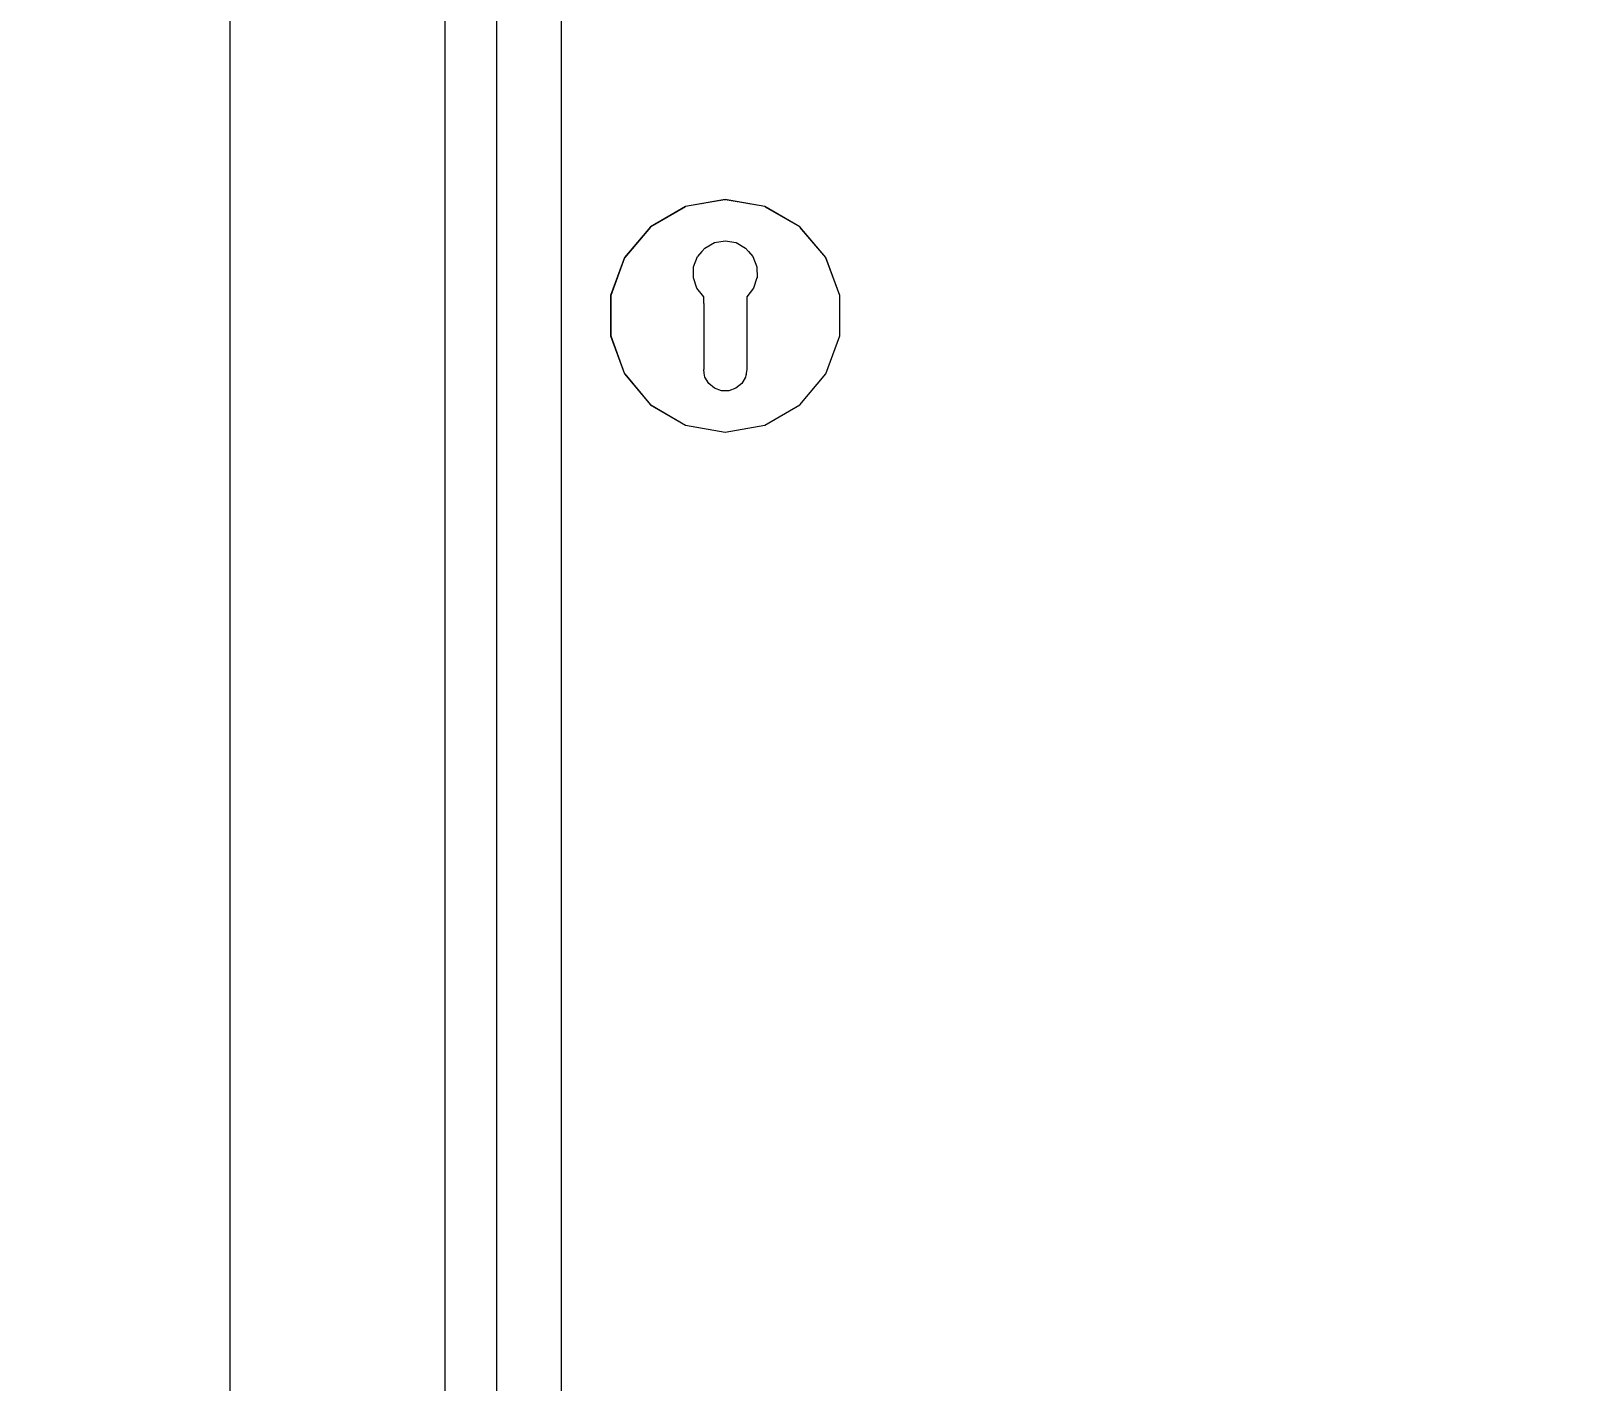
# Model space of a CAD drawing. Header units: millimetres. Extents: x -15634 to 67596, y -3027 to 55843.
# Drawn here: x 11261.2 to 11617.8, y 24448.3 to 24761.8 of the extents above; entities that cross this region are included whole.
import ezdxf

# ---------------------------------------------------------------- set-up
doc = ezdxf.new("R2010")
doc.units = ezdxf.units.MM
doc.header["$MEASUREMENT"] = 0
doc.set_wipeout_variables(frame=1)
doc.linetypes.add('Wipeout_Contour', pattern=[1000, 0, -1000])
doc.layers.add('Dimensioning - General', color=7, linetype='Continuous')
doc.layers.add('Structural - Bearing', color=7, linetype='Continuous')
for name, color, linetype, lineweight, true_color in [('Dimensioning - General_Pen_No__61', 7, 'Continuous', 20, 0x6a6a6a), ('Dimensioning - General_Pen_No__88', 7, 'Continuous', 20, 0xfd4435), ('Structural - Bearing_Pen_No__82', 7, 'Continuous', 20, 0xaaaaaa)]:
    doc.layers.add(name, color=color, linetype=linetype, lineweight=lineweight, true_color=true_color)
doc.styles.add('GENERATED_STYLE_6', font='calibril.ttf')
doc.dimstyles.new('GENERATED_STYLE__3', dxfattribs={"dimtxt": 195.999997, "dimasz": 106.4, "dimexe": 0.18, "dimexo": 0.0625, "dimgap": 0.09, "dimtad": 1, "dimdec": 0, "dimlfac": 0.1, "dimzin": 0, "dimdsep": 46, "dimtxsty": 'GENERATED_STYLE_6', "dimblk": 'ARROWHEAD_2', "dimblk1": 'ARROWHEAD_2', "dimblk2": 'ARROWHEAD_2', "dimcen": 0.09, "dimse1": 1, "dimse2": 1, "dimclrd": 256, "dimclre": 256, "dimclrt": 256, "dimadec": 0, "dimazin": 0, "dimtfac": 1, "dimtdec": 4, "dimtmove": 0, "dimatfit": 3, "dimfxl": 1, "dimtolj": 1, "dimtzin": 0, "dimarcsym": 0})

# ---------------------------------------------------------------- blocks, each defined once
blk = doc.blocks.new('*D51')
at = {"layer": 'Dimensioning - General_Pen_No__61', "color": 251, "linetype": 'Continuous', "lineweight": 20, "true_color": 0x6a6a6a, "transparency": 16777216}
for p, q in [((27454.43, 26436.02), (27594.43, 26355.19)), ((27629.43, 26395.6), (27419.43, 26395.6)), ((27524.43, 23695.6), (27524.43, 26395.6)), ((27454.43, 23736.02), (27594.43, 23655.19)), ((27629.43, 23695.6), (27419.43, 23695.6))]:
    blk.add_line(p, q, dxfattribs=at)
at = {"layer": 'Dimensioning - General_Pen_No__88', "color": 20, "lineweight": 20, "true_color": 0xfd4435, "transparency": 16777216, "char_height": 196, "attachment_point": 7, "rotation": 90, "style": 'GENERATED_STYLE_6'}
for s, insert in [('\\A1;{\\pql;\\fCalibri Light|b0|i0|c0|p34;20}', (27485.23, 26037.36)), ('\\A1;{\\pql;\\fCalibri Light|b0|i0|c0|p34;270}', (27485.23, 24807.27))]:
    blk.add_mtext(s, dxfattribs=dict(at, insert=insert))
blk = doc.blocks.new('ARROWHEAD_2')
at = {"color": 0, "linetype": 'Continuous', "lineweight": 0}
for p, q in [((-0.3781, -0.655), (0.3781, 0.655)), ((0, 0), (-1, 0))]:
    blk.add_line(p, q, dxfattribs=at)
blk = doc.blocks.new('*D99')
at = {"layer": 'Dimensioning - General_Pen_No__61', "color": 251, "linetype": 'Continuous', "lineweight": 20, "true_color": 0x6a6a6a, "transparency": 16777216}
for p, q in [((28004.43, 26436.02), (28144.43, 26355.19)), ((28179.43, 26395.6), (27969.43, 26395.6)), ((28074.43, 23695.6), (28074.43, 26395.6)), ((28004.43, 23736.02), (28144.43, 23655.19)), ((28179.43, 23695.6), (27969.43, 23695.6))]:
    blk.add_line(p, q, dxfattribs=at)
at = {"layer": 'Dimensioning - General_Pen_No__88', "color": 20, "lineweight": 20, "true_color": 0xfd4435, "transparency": 16777216, "char_height": 196, "attachment_point": 7, "rotation": 90, "style": 'GENERATED_STYLE_6'}
for s, insert in [('\\A1;{\\pql;\\fCalibri Light|b0|i0|c0|p34;20}', (28035.23, 26037.36)), ('\\A1;{\\pql;\\fCalibri Light|b0|i0|c0|p34;270}', (28035.23, 24807.27))]:
    blk.add_mtext(s, dxfattribs=dict(at, insert=insert))
blk = doc.blocks.new('*D128')
at = {"layer": 'Dimensioning - General_Pen_No__61', "color": 251, "linetype": 'Continuous', "lineweight": 20, "true_color": 0x6a6a6a, "transparency": 16777216}
for p, q in [((28554.43, 26636.02), (28694.43, 26555.19)), ((28729.43, 26595.6), (28519.43, 26595.6)), ((28624.43, 23695.6), (28624.43, 26595.6)), ((28554.43, 23736.02), (28694.43, 23655.19)), ((28729.43, 23695.6), (28519.43, 23695.6))]:
    blk.add_line(p, q, dxfattribs=at)
at = {"layer": 'Dimensioning - General_Pen_No__88', "color": 20, "lineweight": 20, "true_color": 0xfd4435, "transparency": 16777216, "insert": (28585.23, 24907.27), "char_height": 196, "attachment_point": 7, "rotation": 90, "style": 'GENERATED_STYLE_6'}
blk.add_mtext('\\A1;{\\pql;\\fCalibri Light|b0|i0|c0|p34;290}', dxfattribs=at)
blk = doc.blocks.new('*D147')
at = {"layer": 'Dimensioning - General_Pen_No__61', "color": 251, "linetype": 'Continuous', "lineweight": 20, "true_color": 0x6a6a6a, "transparency": 16777216}
for p, q in [((34964.93, 26436.02), (35104.93, 26355.19)), ((35139.93, 26395.6), (34929.93, 26395.6)), ((35034.93, 23695.6), (35034.93, 26395.6)), ((34964.93, 23736.02), (35104.93, 23655.19)), ((35139.93, 23695.6), (34929.93, 23695.6))]:
    blk.add_line(p, q, dxfattribs=at)
at = {"layer": 'Dimensioning - General_Pen_No__88', "color": 20, "lineweight": 20, "true_color": 0xfd4435, "transparency": 16777216, "char_height": 196, "attachment_point": 7, "rotation": 90, "style": 'GENERATED_STYLE_6'}
for s, insert in [('\\A1;{\\pql;\\fCalibri Light|b0|i0|c0|p34;20}', (34995.73, 26037.36)), ('\\A1;{\\pql;\\fCalibri Light|b0|i0|c0|p34;270}', (34995.73, 24807.27))]:
    blk.add_mtext(s, dxfattribs=dict(at, insert=insert))
blk = doc.blocks.new('*D195')
at = {"layer": 'Dimensioning - General_Pen_No__61', "color": 251, "linetype": 'Continuous', "lineweight": 20, "true_color": 0x6a6a6a, "transparency": 16777216}
for p, q in [((35514.93, 26436.02), (35654.93, 26355.19)), ((35689.93, 26395.6), (35479.93, 26395.6)), ((35584.93, 23695.6), (35584.93, 26395.6)), ((35514.93, 23736.02), (35654.93, 23655.19)), ((35689.93, 23695.6), (35479.93, 23695.6))]:
    blk.add_line(p, q, dxfattribs=at)
at = {"layer": 'Dimensioning - General_Pen_No__88', "color": 20, "lineweight": 20, "true_color": 0xfd4435, "transparency": 16777216, "char_height": 196, "attachment_point": 7, "rotation": 90, "style": 'GENERATED_STYLE_6'}
for s, insert in [('\\A1;{\\pql;\\fCalibri Light|b0|i0|c0|p34;20}', (35545.73, 26037.36)), ('\\A1;{\\pql;\\fCalibri Light|b0|i0|c0|p34;270}', (35545.73, 24807.27))]:
    blk.add_mtext(s, dxfattribs=dict(at, insert=insert))
blk = doc.blocks.new('*D224')
at = {"layer": 'Dimensioning - General_Pen_No__61', "color": 251, "linetype": 'Continuous', "lineweight": 20, "true_color": 0x6a6a6a, "transparency": 16777216}
for p, q in [((36064.93, 26636.02), (36204.93, 26555.19)), ((36239.93, 26595.6), (36029.93, 26595.6)), ((36134.93, 23695.6), (36134.93, 26595.6)), ((36064.93, 23736.02), (36204.93, 23655.19)), ((36239.93, 23695.6), (36029.93, 23695.6))]:
    blk.add_line(p, q, dxfattribs=at)
at = {"layer": 'Dimensioning - General_Pen_No__88', "color": 20, "lineweight": 20, "true_color": 0xfd4435, "transparency": 16777216, "insert": (36095.73, 24907.27), "char_height": 196, "attachment_point": 7, "rotation": 90, "style": 'GENERATED_STYLE_6'}
blk.add_mtext('\\A1;{\\pql;\\fCalibri Light|b0|i0|c0|p34;290}', dxfattribs=at)

msp = doc.modelspace()

# ---------------------------------------------------------------- wipeouts: each hides what was drawn before it
at = {"color": 254, "linetype": 'Wipeout_Contour', "lineweight": 0, "ltscale": 109262.648726}
msp.add_wipeout([(11369.37, 25870.6), (11357.37, 25882.6), (11357.37, 23795.6), (11369.37, 23795.6)], dxfattribs=at).dxf.layer = 'Structural - Bearing'
at = {"color": 254, "linetype": 'Wipeout_Contour', "lineweight": 0, "ltscale": 190583.989511}
msp.add_wipeout([(11428.78, 24709.39), (11429.7, 24707), (11429.76, 24704.44), (11429.74, 24704.39), (11439.66, 24716.21), (11431.57, 24720.88), (11427.8, 24710.53)], dxfattribs=at).dxf.layer = 'Structural - Bearing'
at = {"color": 254, "linetype": 'Wipeout_Contour', "lineweight": 0, "ltscale": 135993.625811}
msp.add_wipeout([(11431.57, 24670.33), (11439.66, 24675), (11427.37, 24689.65), (11427.37, 24683.1), (11427.22, 24682.27)], dxfattribs=at).dxf.layer = 'Structural - Bearing'

# ---------------------------------------------------------------- next in the draw order: wipeouts: each hides what was drawn before it
at = {"color": 254, "linetype": 'Wipeout_Contour', "lineweight": 0, "ltscale": 109267.896249}
msp.add_wipeout([(11307.37, 23795.6), (11357.37, 23795.6), (11357.37, 25882.6), (11307.37, 25932.6)], dxfattribs=at).dxf.layer = 'Structural - Bearing'
at = {"color": 254, "linetype": 'Wipeout_Contour', "lineweight": 0, "ltscale": 109246.710794}
msp.add_wipeout([(11369.37, 23795.6), (11384.37, 23795.6), (11384.37, 25855.6), (11369.37, 25855.6)], dxfattribs=at).dxf.layer = 'Structural - Bearing'
at = {"color": 254, "linetype": 'Wipeout_Contour', "lineweight": 0, "ltscale": 163333.674078}
msp.add_wipeout([(11428.95, 24702.02), (11427.37, 24700), (11427.37, 24698.49), (11445.66, 24709.05), (11439.66, 24716.21), (11429.74, 24704.39)], dxfattribs=at).dxf.layer = 'Structural - Bearing'
at = {"color": 254, "linetype": 'Wipeout_Contour', "lineweight": 0, "ltscale": 108819.674466}
msp.add_wipeout([(11427.37, 24689.65), (11439.66, 24675), (11445.66, 24682.15), (11427.37, 24692.72)], dxfattribs=at).dxf.layer = 'Structural - Bearing'

# ---------------------------------------------------------------- next in the draw order: linework, layer by layer
at = {"layer": 'Structural - Bearing_Pen_No__82', "color": 253, "linetype": 'Continuous', "lineweight": 20, "true_color": 0xaaaaaa}
for p, q in [((11307.37, 25932.6), (11307.37, 23795.6)), ((11357.37, 23795.6), (11357.37, 25882.6)), ((11369.37, 23795.6), (11369.37, 25870.6)), ((11384.37, 23795.6), (11384.37, 25855.6))]:
    msp.add_line(p, q, dxfattribs=at)

# ---------------------------------------------------------------- next in the draw order: wipeouts: each hides what was drawn before it
at = {"color": 254, "linetype": 'Wipeout_Contour', "lineweight": 0, "ltscale": 108942.733589}
msp.add_wipeout([(11439.72, 24716.29), (11431.6, 24720.98), (11431.57, 24720.88), (11439.66, 24716.21)], dxfattribs=at).dxf.layer = 'Structural - Bearing'

# ---------------------------------------------------------------- next in the draw order: wipeouts: each hides what was drawn before it
at = {"color": 254, "linetype": 'Wipeout_Contour', "lineweight": 0, "ltscale": 163370.750238}
msp.add_wipeout([(11427.11, 24711.33), (11427.8, 24710.53), (11431.57, 24720.88), (11422.37, 24722.5), (11422.37, 24713.03), (11424.89, 24712.59)], dxfattribs=at).dxf.layer = 'Structural - Bearing'

# ---------------------------------------------------------------- next in the draw order: wipeouts: each hides what was drawn before it
at = {"color": 254, "linetype": 'Wipeout_Contour', "lineweight": 0, "ltscale": 108939.63744}
msp.add_wipeout([(11431.6, 24720.98), (11422.37, 24722.6), (11422.37, 24722.5), (11431.57, 24720.88)], dxfattribs=at).dxf.layer = 'Structural - Bearing'
at = {"color": 254, "linetype": 'Wipeout_Contour', "lineweight": 0, "ltscale": 108881.557334}
msp.add_wipeout([(11427.37, 24696.49), (11448.86, 24700.28), (11445.66, 24709.05), (11427.37, 24698.49)], dxfattribs=at).dxf.layer = 'Structural - Bearing'

# ---------------------------------------------------------------- next in the draw order: wipeouts: each hides what was drawn before it
at = {"color": 254, "linetype": 'Wipeout_Contour', "lineweight": 0, "ltscale": 163351.855462}
msp.add_wipeout([(11419.85, 24712.59), (11422.37, 24713.03), (11422.37, 24722.5), (11413.17, 24720.88), (11416.93, 24710.53), (11417.62, 24711.33)], dxfattribs=at).dxf.layer = 'Structural - Bearing'
at = {"color": 254, "linetype": 'Wipeout_Contour', "lineweight": 0, "ltscale": 108933.088888}
msp.add_wipeout([(11445.75, 24709.1), (11439.72, 24716.29), (11439.66, 24716.21), (11445.66, 24709.05)], dxfattribs=at).dxf.layer = 'Structural - Bearing'
at = {"color": 254, "linetype": 'Wipeout_Contour', "lineweight": 0, "ltscale": 108842.813577}
msp.add_wipeout([(11427.37, 24692.72), (11445.66, 24682.15), (11448.86, 24690.93), (11427.37, 24694.72)], dxfattribs=at).dxf.layer = 'Structural - Bearing'

# ---------------------------------------------------------------- next in the draw order: linework, layer by layer
at = {"layer": 'Structural - Bearing_Pen_No__82', "color": 253, "linetype": 'Continuous', "lineweight": 20, "true_color": 0xaaaaaa}
msp.add_line((11439.72, 24716.29), (11431.6, 24720.98), dxfattribs=at)

# ---------------------------------------------------------------- next in the draw order: wipeouts: each hides what was drawn before it
at = {"color": 254, "linetype": 'Wipeout_Contour', "lineweight": 0, "ltscale": 108924.169598}
msp.add_wipeout([(11422.37, 24722.6), (11413.13, 24720.98), (11413.17, 24720.88), (11422.37, 24722.5)], dxfattribs=at).dxf.layer = 'Structural - Bearing'
at = {"color": 254, "linetype": 'Wipeout_Contour', "lineweight": 0, "ltscale": 108863.466161}
msp.add_wipeout([(11427.37, 24694.72), (11448.86, 24690.93), (11448.86, 24700.28), (11427.37, 24696.49)], dxfattribs=at).dxf.layer = 'Structural - Bearing'
at = {"color": 254, "linetype": 'Wipeout_Contour', "lineweight": 0, "ltscale": 217552.817813}
msp.add_wipeout([(11427.07, 24681.39), (11426.2, 24679.89), (11424.87, 24678.77), (11423.24, 24678.18), (11422.37, 24678.18), (11422.37, 24668.7), (11431.57, 24670.33), (11427.22, 24682.27)], dxfattribs=at).dxf.layer = 'Structural - Bearing'

# ---------------------------------------------------------------- next in the draw order: linework, layer by layer
at = {"layer": 'Structural - Bearing_Pen_No__82', "color": 253, "linetype": 'Continuous', "lineweight": 20, "true_color": 0xaaaaaa}
msp.add_line((11431.6, 24720.98), (11422.37, 24722.6), dxfattribs=at)

# ---------------------------------------------------------------- next in the draw order: wipeouts: each hides what was drawn before it
at = {"color": 254, "linetype": 'Wipeout_Contour', "lineweight": 0, "ltscale": 190531.92817}
msp.add_wipeout([(11415.95, 24709.39), (11416.93, 24710.53), (11413.17, 24720.88), (11405.08, 24716.21), (11415, 24704.39), (11414.98, 24704.44), (11415.04, 24707)], dxfattribs=at).dxf.layer = 'Structural - Bearing'
at = {"color": 254, "linetype": 'Wipeout_Contour', "lineweight": 0, "ltscale": 108911.863526}
msp.add_wipeout([(11448.96, 24700.29), (11445.75, 24709.1), (11445.66, 24709.05), (11448.86, 24700.28)], dxfattribs=at).dxf.layer = 'Structural - Bearing'
at = {"color": 254, "linetype": 'Wipeout_Contour', "lineweight": 0, "ltscale": 217530.025849}
msp.add_wipeout([(11421.5, 24678.18), (11419.87, 24678.77), (11418.54, 24679.89), (11417.67, 24681.39), (11417.51, 24682.27), (11413.17, 24670.33), (11422.37, 24668.7), (11422.37, 24678.18)], dxfattribs=at).dxf.layer = 'Structural - Bearing'
at = {"color": 254, "linetype": 'Wipeout_Contour', "lineweight": 0, "ltscale": 108775.881976}
msp.add_wipeout([(11431.6, 24670.23), (11439.72, 24674.92), (11439.66, 24675), (11431.57, 24670.33)], dxfattribs=at).dxf.layer = 'Structural - Bearing'

# ---------------------------------------------------------------- next in the draw order: linework, layer by layer
at = {"layer": 'Structural - Bearing_Pen_No__82', "color": 253, "linetype": 'Continuous', "lineweight": 20, "true_color": 0xaaaaaa}
msp.add_line((11445.75, 24709.1), (11439.72, 24716.29), dxfattribs=at)

# ---------------------------------------------------------------- next in the draw order: wipeouts: each hides what was drawn before it
at = {"color": 254, "linetype": 'Wipeout_Contour', "lineweight": 0, "ltscale": 108898.196987}
msp.add_wipeout([(11413.13, 24720.98), (11405.01, 24716.29), (11405.08, 24716.21), (11413.17, 24720.88)], dxfattribs=at).dxf.layer = 'Structural - Bearing'
at = {"color": 254, "linetype": 'Wipeout_Contour', "lineweight": 0, "ltscale": 135957.945868}
msp.add_wipeout([(11405.08, 24675), (11413.17, 24670.33), (11417.51, 24682.27), (11417.37, 24683.1), (11417.37, 24689.65)], dxfattribs=at).dxf.layer = 'Structural - Bearing'
at = {"color": 254, "linetype": 'Wipeout_Contour', "lineweight": 0, "ltscale": 108809.261935}
msp.add_wipeout([(11439.72, 24674.92), (11445.75, 24682.1), (11445.66, 24682.15), (11439.66, 24675)], dxfattribs=at).dxf.layer = 'Structural - Bearing'
at = {"color": 254, "linetype": 'Wipeout_Contour', "lineweight": 0, "ltscale": 108749.875037}
msp.add_wipeout([(11422.37, 24668.6), (11431.6, 24670.23), (11431.57, 24670.33), (11422.37, 24668.7)], dxfattribs=at).dxf.layer = 'Structural - Bearing'

# ---------------------------------------------------------------- next in the draw order: linework, layer by layer
at = {"layer": 'Structural - Bearing_Pen_No__82', "color": 253, "linetype": 'Continuous', "lineweight": 20, "true_color": 0xaaaaaa}
for p, q in [((11422.37, 24722.6), (11413.13, 24720.98)), ((11431.6, 24670.23), (11439.72, 24674.92))]:
    msp.add_line(p, q, dxfattribs=at)

# ---------------------------------------------------------------- next in the draw order: wipeouts: each hides what was drawn before it
at = {"color": 254, "linetype": 'Wipeout_Contour', "lineweight": 0, "ltscale": 163278.57762}
msp.add_wipeout([(11415.79, 24702.02), (11415, 24704.39), (11405.08, 24716.21), (11399.07, 24709.05), (11417.37, 24698.49), (11417.37, 24700)], dxfattribs=at).dxf.layer = 'Structural - Bearing'
at = {"color": 254, "linetype": 'Wipeout_Contour', "lineweight": 0, "ltscale": 108845.984292}
msp.add_wipeout([(11445.75, 24682.1), (11448.96, 24690.92), (11448.86, 24690.93), (11445.66, 24682.15)], dxfattribs=at).dxf.layer = 'Structural - Bearing'
at = {"color": 254, "linetype": 'Wipeout_Contour', "lineweight": 0, "ltscale": 108734.380989}
msp.add_wipeout([(11413.13, 24670.23), (11422.37, 24668.6), (11422.37, 24668.7), (11413.17, 24670.33)], dxfattribs=at).dxf.layer = 'Structural - Bearing'

# ---------------------------------------------------------------- next in the draw order: linework, layer by layer
at = {"layer": 'Structural - Bearing_Pen_No__82', "color": 253, "linetype": 'Continuous', "lineweight": 20, "true_color": 0xaaaaaa}
for p, q in [((11439.72, 24674.92), (11445.75, 24682.1)), ((11422.37, 24668.6), (11431.6, 24670.23))]:
    msp.add_line(p, q, dxfattribs=at)

# ---------------------------------------------------------------- next in the draw order: wipeouts: each hides what was drawn before it
at = {"color": 254, "linetype": 'Wipeout_Contour', "lineweight": 0, "ltscale": 108864.843453}
msp.add_wipeout([(11405.01, 24716.29), (11398.98, 24709.1), (11399.07, 24709.05), (11405.08, 24716.21)], dxfattribs=at).dxf.layer = 'Structural - Bearing'
at = {"color": 254, "linetype": 'Wipeout_Contour', "lineweight": 0, "ltscale": 108881.613757}
msp.add_wipeout([(11448.96, 24690.92), (11448.96, 24700.29), (11448.86, 24700.28), (11448.86, 24690.93)], dxfattribs=at).dxf.layer = 'Structural - Bearing'

# ---------------------------------------------------------------- next in the draw order: linework, layer by layer
at = {"layer": 'Structural - Bearing_Pen_No__82', "color": 253, "linetype": 'Continuous', "lineweight": 20, "true_color": 0xaaaaaa}
for p, q in [((11413.13, 24720.98), (11405.01, 24716.29)), ((11448.96, 24700.29), (11445.75, 24709.1)), ((11448.96, 24690.92), (11448.96, 24700.29)), ((11445.75, 24682.1), (11448.96, 24690.92))]:
    msp.add_line(p, q, dxfattribs=at)

# ---------------------------------------------------------------- next in the draw order: wipeouts: each hides what was drawn before it
at = {"color": 254, "linetype": 'Wipeout_Contour', "lineweight": 0, "ltscale": 108831.2479}
msp.add_wipeout([(11417.37, 24698.49), (11399.07, 24709.05), (11395.88, 24700.28), (11417.37, 24696.49)], dxfattribs=at).dxf.layer = 'Structural - Bearing'

# ---------------------------------------------------------------- next in the draw order: wipeouts: each hides what was drawn before it
at = {"color": 254, "linetype": 'Wipeout_Contour', "lineweight": 0, "ltscale": 108828.127261}
msp.add_wipeout([(11398.98, 24709.1), (11395.78, 24700.29), (11395.88, 24700.28), (11399.07, 24709.05)], dxfattribs=at).dxf.layer = 'Structural - Bearing'

# ---------------------------------------------------------------- next in the draw order: linework, layer by layer
at = {"layer": 'Structural - Bearing_Pen_No__82', "color": 253, "linetype": 'Continuous', "lineweight": 20, "true_color": 0xaaaaaa}
msp.add_line((11405.01, 24716.29), (11398.98, 24709.1), dxfattribs=at)

# ---------------------------------------------------------------- next in the draw order: wipeouts: each hides what was drawn before it
at = {"color": 254, "linetype": 'Wipeout_Contour', "lineweight": 0, "ltscale": 108810.586293}
msp.add_wipeout([(11417.37, 24696.49), (11395.88, 24700.28), (11395.88, 24690.93), (11417.37, 24694.72)], dxfattribs=at).dxf.layer = 'Structural - Bearing'

# ---------------------------------------------------------------- next in the draw order: wipeouts: each hides what was drawn before it
at = {"color": 254, "linetype": 'Wipeout_Contour', "lineweight": 0, "ltscale": 108792.479029}
msp.add_wipeout([(11417.37, 24694.72), (11395.88, 24690.93), (11399.07, 24682.15), (11417.37, 24692.72)], dxfattribs=at).dxf.layer = 'Structural - Bearing'

# ---------------------------------------------------------------- next in the draw order: wipeouts: each hides what was drawn before it
at = {"color": 254, "linetype": 'Wipeout_Contour', "lineweight": 0, "ltscale": 108792.48054}
msp.add_wipeout([(11395.78, 24700.29), (11395.78, 24690.92), (11395.88, 24690.93), (11395.88, 24700.28)], dxfattribs=at).dxf.layer = 'Structural - Bearing'
at = {"color": 254, "linetype": 'Wipeout_Contour', "lineweight": 0, "ltscale": 108776.906281}
msp.add_wipeout([(11417.37, 24692.72), (11399.07, 24682.15), (11405.08, 24675), (11417.37, 24689.65)], dxfattribs=at).dxf.layer = 'Structural - Bearing'

# ---------------------------------------------------------------- next in the draw order: linework, layer by layer
at = {"layer": 'Structural - Bearing_Pen_No__82', "color": 253, "linetype": 'Continuous', "lineweight": 20, "true_color": 0xaaaaaa}
msp.add_line((11398.98, 24709.1), (11395.78, 24700.29), dxfattribs=at)

# ---------------------------------------------------------------- next in the draw order: wipeouts: each hides what was drawn before it
at = {"color": 254, "linetype": 'Wipeout_Contour', "lineweight": 0, "ltscale": 680249.191512}
msp.add_wipeout([(11414.98, 24704.44), (11415.79, 24702.02), (11417.37, 24700), (11417.37, 24683.1), (11417.67, 24681.39), (11418.54, 24679.89), (11419.87, 24678.77), (11421.5, 24678.18), (11423.24, 24678.18), (11424.87, 24678.77), (11426.2, 24679.89), (11427.07, 24681.39), (11427.37, 24683.1), (11427.37, 24700), (11428.95, 24702.02), (11429.76, 24704.44), (11429.7, 24707), (11428.78, 24709.39), (11427.11, 24711.33), (11424.89, 24712.59), (11422.37, 24713.03), (11419.85, 24712.59), (11417.62, 24711.33), (11415.95, 24709.39), (11415.04, 24707)], dxfattribs=at).dxf.layer = 'Structural - Bearing'
at = {"color": 254, "linetype": 'Wipeout_Contour', "lineweight": 0, "ltscale": 108762.19883}
msp.add_wipeout([(11395.78, 24690.92), (11398.98, 24682.1), (11399.07, 24682.15), (11395.88, 24690.93)], dxfattribs=at).dxf.layer = 'Structural - Bearing'
at = {"color": 254, "linetype": 'Wipeout_Contour', "lineweight": 0, "ltscale": 108731.279102}
msp.add_wipeout([(11405.01, 24674.92), (11413.13, 24670.23), (11413.17, 24670.33), (11405.08, 24675)], dxfattribs=at).dxf.layer = 'Structural - Bearing'

# ---------------------------------------------------------------- next in the draw order: linework, layer by layer
at = {"layer": 'Structural - Bearing_Pen_No__82', "color": 253, "linetype": 'Continuous', "lineweight": 20, "true_color": 0xaaaaaa}
for p, q in [((11417.62, 24711.33), (11419.85, 24712.59)), ((11419.85, 24712.59), (11422.37, 24713.03)), ((11422.37, 24713.03), (11424.89, 24712.59)), ((11424.89, 24712.59), (11427.11, 24711.33)), ((11415.04, 24707), (11415.95, 24709.39)), ((11416.93, 24710.53), (11415.95, 24709.39)), ((11416.93, 24710.53), (11417.62, 24711.33)), ((11427.8, 24710.53), (11427.11, 24711.33)), ((11427.8, 24710.53), (11428.78, 24709.39)), ((11428.78, 24709.39), (11429.7, 24707)), ((11414.98, 24704.44), (11415.04, 24707)), ((11429.7, 24707), (11429.76, 24704.44)), ((11415.79, 24702.02), (11415, 24704.39)), ((11417.37, 24700), (11415.79, 24702.02)), ((11428.95, 24702.02), (11427.37, 24700)), ((11429.74, 24704.39), (11428.95, 24702.02)), ((11395.78, 24700.29), (11395.78, 24690.92)), ((11417.37, 24698.49), (11417.37, 24700)), ((11417.37, 24698.49), (11417.37, 24696.49)), ((11427.37, 24700), (11427.37, 24698.49)), ((11427.37, 24698.49), (11427.37, 24696.49)), ((11417.37, 24696.49), (11417.37, 24694.72)), ((11417.37, 24694.72), (11417.37, 24692.72)), ((11427.37, 24696.49), (11427.37, 24694.72)), ((11427.37, 24694.72), (11427.37, 24692.72)), ((11417.37, 24692.72), (11417.37, 24689.65)), ((11427.37, 24692.72), (11427.37, 24689.65)), ((11417.37, 24689.65), (11417.37, 24683.1)), ((11427.37, 24689.65), (11427.37, 24683.1)), ((11417.51, 24682.27), (11417.37, 24683.1)), ((11417.67, 24681.39), (11417.51, 24682.27)), ((11418.54, 24679.89), (11417.67, 24681.39)), ((11427.07, 24681.39), (11426.2, 24679.89)), ((11427.22, 24682.27), (11427.07, 24681.39)), ((11427.37, 24683.1), (11427.22, 24682.27)), ((11419.87, 24678.77), (11418.54, 24679.89)), ((11421.5, 24678.18), (11419.87, 24678.77)), ((11422.37, 24678.18), (11421.5, 24678.18)), ((11423.24, 24678.18), (11422.37, 24678.18)), ((11424.87, 24678.77), (11423.24, 24678.18)), ((11426.2, 24679.89), (11424.87, 24678.77)), ((11413.13, 24670.23), (11422.37, 24668.6))]:
    msp.add_line(p, q, dxfattribs=at)

# ---------------------------------------------------------------- next in the draw order: wipeouts: each hides what was drawn before it
at = {"color": 254, "linetype": 'Wipeout_Contour', "lineweight": 0, "ltscale": 108740.94115}
msp.add_wipeout([(11398.98, 24682.1), (11405.01, 24674.92), (11405.08, 24675), (11399.07, 24682.15)], dxfattribs=at).dxf.layer = 'Structural - Bearing'

# ---------------------------------------------------------------- next in the draw order: linework, layer by layer
at = {"layer": 'Structural - Bearing_Pen_No__82', "color": 253, "linetype": 'Continuous', "lineweight": 20, "true_color": 0xaaaaaa}
for p, q in [((11395.78, 24690.92), (11398.98, 24682.1)), ((11398.98, 24682.1), (11405.01, 24674.92)), ((11405.01, 24674.92), (11413.13, 24670.23))]:
    msp.add_line(p, q, dxfattribs=at)

# ---------------------------------------------------------------- next in the draw order: dimensions: what is measured, and where the dimension line sits
at = {"layer": 'Dimensioning - General', "color": 251, "linetype": 'Continuous', "lineweight": 20, "true_color": 0x6a6a6a}
for base, p1, p2, picture, middle in [((28624.43, 26595.6), (2464.76, 23695.6), (2159.06, 26595.6), '*D128', (28487.23, 25131.4)), ((36134.93, 26595.6), (9975.26, 23695.6), (9669.56, 26595.6), '*D224', (35997.73, 25131.4)), ((28074.43, 26395.6), (-284.94, 23695.6), (-284.94, 26395.6), '*D99', (27937.23, 25031.4)), ((27524.43, 26395.6), (229.44, 23695.6), (184.83, 26395.6), '*D51', (27387.23, 25031.4)), ((35584.93, 26395.6), (7225.55, 23695.6), (7225.55, 26395.6), '*D195', (35447.73, 25031.4)), ((35034.93, 26395.6), (7739.94, 23695.6), (7695.33, 26395.6), '*D147', (34897.73, 25031.4))]:
    dim = msp.add_linear_dim(base=base, p1=p1, p2=p2, angle=90, dimstyle='GENERATED_STYLE__3', dxfattribs=at)
    dim.commit()
    dim.dimension.update_dxf_attribs({"geometry": picture, "text_midpoint": middle, "dimtype": 160, "text_rotation": 90})

doc.saveas('drawing.dxf')
